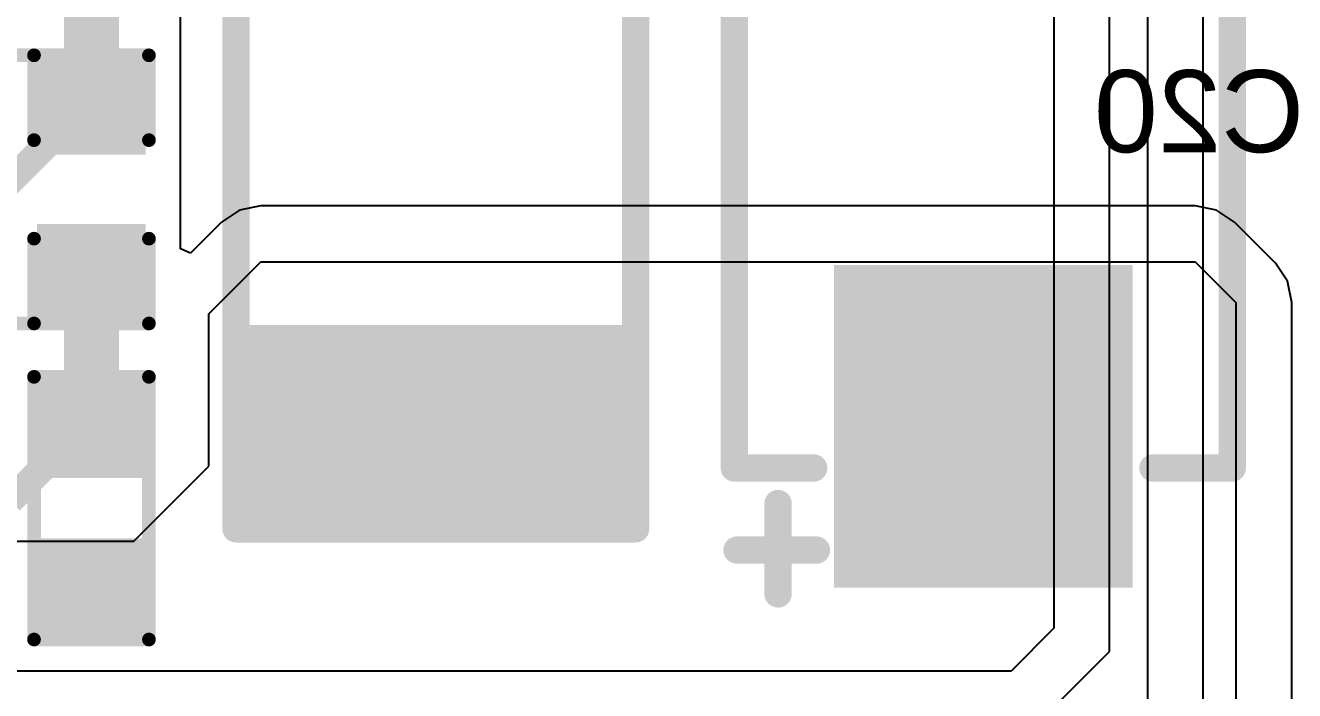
# Model space of a CAD drawing. Header units: inches. Extents: x 0 to 198, y 0 to 199.
# Drawn here: x 5.2426 to 5.7064, y 2.6982 to 2.9414 of the extents above; entities that cross this region are included whole.
import ezdxf

# ---------------------------------------------------------------- set-up
doc = ezdxf.new("R2010")
doc.units = ezdxf.units.IN
doc.header["$MEASUREMENT"] = 0
for name, color, linetype in [('Bottom Layer', 5, 'Continuous'), ('Bottom Overlay', 54, 'Continuous'), ('Layer 2', 76, 'Continuous'), ('Top Layer', 1, 'Continuous'), ('Top Overlay', 2, 'Continuous'), ('Top Paste', 8, 'Continuous'), ('Top Solder', 216, 'Continuous')]:
    doc.layers.add(name, color=color, linetype=linetype)
doc.styles.add('Arial', font='', dxfattribs={"height": 0.2})
doc.styles.get('Arial').set_extended_font_data('Arial')

# ---------------------------------------------------------------- blocks, each defined once
blk = doc.blocks.new('R___0603_9')
at = {"layer": 'Top Layer'}
for points in [[(-0.015, 0.0175), (-0.015, -0.0175), (-0.045, -0.0175), (-0.045, 0.0175)], [(0.045, 0.0175), (0.045, -0.0175), (0.015, -0.0175), (0.015, 0.0175)]]:
    blk.add_hatch(color=1, dxfattribs=at).paths.add_polyline_path(points)
at = {"layer": 'Top Paste'}
for points in [[(-0.015, 0.0175), (-0.015, -0.0175), (-0.045, -0.0175), (-0.045, 0.0175)], [(0.045, 0.0175), (0.045, -0.0175), (0.015, -0.0175), (0.015, 0.0175)]]:
    blk.add_hatch(color=8, dxfattribs=at).paths.add_polyline_path(points)
at = {"layer": 'Top Solder'}
for points in [[(-0.011, 0.0215), (-0.011, -0.0215), (-0.049, -0.0215), (-0.049, 0.0215)], [(0.049, 0.0215), (0.049, -0.0215), (0.011, -0.0215), (0.011, 0.0215)]]:
    blk.add_hatch(color=216, dxfattribs=at).paths.add_polyline_path(points)
at = {"layer": 'Top Overlay'}
for points in [[(-0.048, -0.021, 0.005, 0.005, 0), (-0.048, 0.021, 0.005, 0.005, 0)], [(0.048, 0.021, 0.005, 0.005, 0), (-0.048, 0.021, 0.005, 0.005, 0)], [(0.048, -0.021, 0.005, 0.005, 0), (0.048, 0.021, 0.005, 0.005, 0)], [(0.048, -0.021, 0.005, 0.005, 0), (-0.048, -0.021, 0.005, 0.005, 0)]]:
    blk.add_lwpolyline(points, format="xyseb", dxfattribs=at)
for points in [[(-0.04925, 0.021, 0.0025, 0.0025, 1), (-0.04675, 0.021, 0.0025, 0.0025, 1)], [(-0.04925, 0.021, 0.0025, 0.0025, 1), (-0.04675, 0.021, 0.0025, 0.0025, 1)], [(0.04675, 0.021, 0.0025, 0.0025, 1), (0.04925, 0.021, 0.0025, 0.0025, 1)], [(0.04675, 0.021, 0.0025, 0.0025, 1), (0.04925, 0.021, 0.0025, 0.0025, 1)], [(-0.04925, -0.021, 0.0025, 0.0025, 1), (-0.04675, -0.021, 0.0025, 0.0025, 1)], [(-0.04925, -0.021, 0.0025, 0.0025, 1), (-0.04675, -0.021, 0.0025, 0.0025, 1)], [(0.04675, -0.021, 0.0025, 0.0025, 1), (0.04925, -0.021, 0.0025, 0.0025, 1)], [(0.04675, -0.021, 0.0025, 0.0025, 1), (0.04925, -0.021, 0.0025, 0.0025, 1)]]:
    blk.add_lwpolyline(points, format="xyseb", close=True, dxfattribs=at)
blk = doc.blocks.new('C___0603_13')
at = {"layer": 'Top Layer'}
for points in [[(-0.015, 0.0175), (-0.015, -0.0175), (-0.045, -0.0175), (-0.045, 0.0175)], [(0.045, 0.0175), (0.045, -0.0175), (0.015, -0.0175), (0.015, 0.0175)]]:
    blk.add_hatch(color=1, dxfattribs=at).paths.add_polyline_path(points)
at = {"layer": 'Top Paste'}
for points in [[(-0.015, 0.0175), (-0.015, -0.0175), (-0.045, -0.0175), (-0.045, 0.0175)], [(0.045, 0.0175), (0.045, -0.0175), (0.015, -0.0175), (0.015, 0.0175)]]:
    blk.add_hatch(color=8, dxfattribs=at).paths.add_polyline_path(points)
at = {"layer": 'Top Solder'}
for points in [[(-0.01264, 0.01986), (-0.01264, -0.01986), (-0.04736, -0.01986), (-0.04736, 0.01986)], [(0.04736, 0.01986), (0.04736, -0.01986), (0.01264, -0.01986), (0.01264, 0.01986)]]:
    blk.add_hatch(color=216, dxfattribs=at).paths.add_polyline_path(points)
at = {"layer": 'Top Overlay'}
for points in [[(-0.049, -0.021, 0.005, 0.005, 0), (-0.049, 0.021, 0.005, 0.005, 0)], [(-0.018, 0.021, 0.005, 0.005, 0), (-0.049, 0.021, 0.005, 0.005, 0)], [(0.049, 0.021, 0.005, 0.005, 0), (0.018, 0.021, 0.005, 0.005, 0)], [(0.049, -0.021, 0.005, 0.005, 0), (0.049, 0.021, 0.005, 0.005, 0)], [(-0.018, -0.021, 0.005, 0.005, 0), (-0.049, -0.021, 0.005, 0.005, 0)], [(0.049, -0.021, 0.005, 0.005, 0), (0.018, -0.021, 0.005, 0.005, 0)]]:
    blk.add_lwpolyline(points, format="xyseb", dxfattribs=at)
for points in [[(-0.05025, 0.021, 0.0025, 0.0025, 1), (-0.04775, 0.021, 0.0025, 0.0025, 1)], [(-0.05025, 0.021, 0.0025, 0.0025, 1), (-0.04775, 0.021, 0.0025, 0.0025, 1)], [(-0.01925, 0.021, 0.0025, 0.0025, 1), (-0.01675, 0.021, 0.0025, 0.0025, 1)], [(0.01675, 0.021, 0.0025, 0.0025, 1), (0.01925, 0.021, 0.0025, 0.0025, 1)], [(0.04775, 0.021, 0.0025, 0.0025, 1), (0.05025, 0.021, 0.0025, 0.0025, 1)], [(0.04775, 0.021, 0.0025, 0.0025, 1), (0.05025, 0.021, 0.0025, 0.0025, 1)], [(-0.05025, -0.021, 0.0025, 0.0025, 1), (-0.04775, -0.021, 0.0025, 0.0025, 1)], [(-0.05025, -0.021, 0.0025, 0.0025, 1), (-0.04775, -0.021, 0.0025, 0.0025, 1)], [(-0.01925, -0.021, 0.0025, 0.0025, 1), (-0.01675, -0.021, 0.0025, 0.0025, 1)], [(0.01675, -0.021, 0.0025, 0.0025, 1), (0.01925, -0.021, 0.0025, 0.0025, 1)], [(0.04775, -0.021, 0.0025, 0.0025, 1), (0.05025, -0.021, 0.0025, 0.0025, 1)], [(0.04775, -0.021, 0.0025, 0.0025, 1), (0.05025, -0.021, 0.0025, 0.0025, 1)]]:
    blk.add_lwpolyline(points, format="xyseb", close=True, dxfattribs=at)
blk = doc.blocks.new('C____E_16')
at = {"layer": 'Top Layer'}
for points in [[(-0.05492, 0.05059), (0.05492, 0.05059), (0.05492, -0.05059), (-0.05492, -0.05059)], [(0.19862, 0.05059), (0.30846, 0.05059), (0.30846, -0.05059), (0.19862, -0.05059)]]:
    blk.add_hatch(color=1, dxfattribs=at).paths.add_polyline_path(points)
at = {"layer": 'Top Paste'}
for points in [[(-0.05492, 0.05059), (0.05492, 0.05059), (0.05492, -0.05059), (-0.05492, -0.05059)], [(0.19862, 0.05059), (0.30846, 0.05059), (0.30846, -0.05059), (0.19862, -0.05059)]]:
    blk.add_hatch(color=8, dxfattribs=at).paths.add_polyline_path(points)
at = {"layer": 'Top Solder'}
for points in [[(-0.05892, 0.05459), (0.05892, 0.05459), (0.05892, -0.05459), (-0.05892, -0.05459)], [(0.19462, 0.05459), (0.31246, 0.05459), (0.31246, -0.05459), (0.19462, -0.05459)]]:
    blk.add_hatch(color=216, dxfattribs=at).paths.add_polyline_path(points)
at = {"layer": 'Top Overlay'}
for points in [[(-0.04523, 0.09, 0.01, 0.01, 0), (-0.04523, 0.061, 0.01, 0.01, 0)], [(-0.01523, 0.091, 0.01, 0.01, 0), (-0.01523, 0.062, 0.01, 0.01, 0)], [(-0.01523, 0.091, 0.01, 0.01, 0), (0.27677, 0.091, 0.01, 0.01, 0)], [(0.27677, 0.091, 0.01, 0.01, 0), (0.27677, 0.062, 0.01, 0.01, 0)], [(-0.06123, 0.075, 0.01, 0.01, 0), (-0.02823, 0.075, 0.01, 0.01, 0)], [(-0.01523, -0.062, 0.01, 0.01, 0), (-0.01523, -0.091, 0.01, 0.01, 0)], [(0.27677, -0.062, 0.01, 0.01, 0), (0.27677, -0.091, 0.01, 0.01, 0)], [(-0.01523, -0.091, 0.01, 0.01, 0), (0.27677, -0.091, 0.01, 0.01, 0)]]:
    blk.add_lwpolyline(points, format="xyseb", dxfattribs=at)
for points in [[(-0.04773, 0.09, 0.005, 0.005, 1), (-0.04273, 0.09, 0.005, 0.005, 1)], [(-0.01773, 0.091, 0.005, 0.005, 1), (-0.01273, 0.091, 0.005, 0.005, 1)], [(-0.01773, 0.091, 0.005, 0.005, 1), (-0.01273, 0.091, 0.005, 0.005, 1)], [(0.27427, 0.091, 0.005, 0.005, 1), (0.27927, 0.091, 0.005, 0.005, 1)], [(0.27427, 0.091, 0.005, 0.005, 1), (0.27927, 0.091, 0.005, 0.005, 1)], [(-0.06373, 0.075, 0.005, 0.005, 1), (-0.05873, 0.075, 0.005, 0.005, 1)], [(-0.03073, 0.075, 0.005, 0.005, 1), (-0.02573, 0.075, 0.005, 0.005, 1)], [(-0.04773, 0.061, 0.005, 0.005, 1), (-0.04273, 0.061, 0.005, 0.005, 1)], [(-0.01773, 0.062, 0.005, 0.005, 1), (-0.01273, 0.062, 0.005, 0.005, 1)], [(0.27427, 0.062, 0.005, 0.005, 1), (0.27927, 0.062, 0.005, 0.005, 1)], [(-0.01773, -0.062, 0.005, 0.005, 1), (-0.01273, -0.062, 0.005, 0.005, 1)], [(0.27427, -0.062, 0.005, 0.005, 1), (0.27927, -0.062, 0.005, 0.005, 1)], [(-0.01773, -0.091, 0.005, 0.005, 1), (-0.01273, -0.091, 0.005, 0.005, 1)], [(-0.01773, -0.091, 0.005, 0.005, 1), (-0.01273, -0.091, 0.005, 0.005, 1)], [(0.27427, -0.091, 0.005, 0.005, 1), (0.27927, -0.091, 0.005, 0.005, 1)], [(0.27427, -0.091, 0.005, 0.005, 1), (0.27927, -0.091, 0.005, 0.005, 1)]]:
    blk.add_lwpolyline(points, format="xyseb", close=True, dxfattribs=at)
blk = doc.blocks.new('RES_2512_189')
at = {"layer": 'Top Layer'}
for points in [[(-0.15945, 0.06693), (-0.09646, 0.06693), (-0.09646, -0.06693), (-0.15945, -0.06693)], [(0.09646, 0.06693), (0.15945, 0.06693), (0.15945, -0.06693), (0.09646, -0.06693)]]:
    blk.add_hatch(color=1, dxfattribs=at).paths.add_polyline_path(points)
at = {"layer": 'Top Paste'}
for points in [[(-0.15945, 0.06693), (-0.09646, 0.06693), (-0.09646, -0.06693), (-0.15945, -0.06693)], [(0.09646, 0.06693), (0.15945, 0.06693), (0.15945, -0.06693), (0.09646, -0.06693)]]:
    blk.add_hatch(color=8, dxfattribs=at).paths.add_polyline_path(points)
at = {"layer": 'Top Solder'}
for points in [[(-0.16345, 0.07093), (-0.09246, 0.07093), (-0.09246, -0.07093), (-0.16345, -0.07093)], [(0.09246, 0.07093), (0.16345, 0.07093), (0.16345, -0.07093), (0.09246, -0.07093)]]:
    blk.add_hatch(color=216, dxfattribs=at).paths.add_polyline_path(points)
at = {"layer": 'Top Overlay'}
for points in [[(-0.167, 0.073, 0.01, 0.01, 0), (-0.167, -0.073, 0.01, 0.01, 0)], [(-0.167, 0.073, 0.01, 0.01, 0), (0.16679, 0.073, 0.01, 0.01, 0)], [(0.16679, 0.073, 0.01, 0.01, 0), (0.16679, -0.073, 0.01, 0.01, 0)], [(-0.167, -0.073, 0.01, 0.01, 0), (0.16679, -0.073, 0.01, 0.01, 0)]]:
    blk.add_lwpolyline(points, format="xyseb", dxfattribs=at)
for points in [[(-0.1695, 0.073, 0.005, 0.005, 1), (-0.1645, 0.073, 0.005, 0.005, 1)], [(-0.1695, 0.073, 0.005, 0.005, 1), (-0.1645, 0.073, 0.005, 0.005, 1)], [(0.16429, 0.073, 0.005, 0.005, 1), (0.16929, 0.073, 0.005, 0.005, 1)], [(0.16429, 0.073, 0.005, 0.005, 1), (0.16929, 0.073, 0.005, 0.005, 1)], [(-0.1695, -0.073, 0.005, 0.005, 1), (-0.1645, -0.073, 0.005, 0.005, 1)], [(-0.1695, -0.073, 0.005, 0.005, 1), (-0.1645, -0.073, 0.005, 0.005, 1)], [(0.16429, -0.073, 0.005, 0.005, 1), (0.16929, -0.073, 0.005, 0.005, 1)], [(0.16429, -0.073, 0.005, 0.005, 1), (0.16929, -0.073, 0.005, 0.005, 1)]]:
    blk.add_lwpolyline(points, format="xyseb", close=True, dxfattribs=at)

msp = doc.modelspace()

# ---------------------------------------------------------------- linework, layer by layer
at = {"layer": 'Bottom Layer'}
for p, q in [((5.61842, 3.10381), (5.61842, 2.72102)), ((5.63881, 2.71257), (5.63881, 3.10381)), ((5.61842, 2.72102), (5.60279, 2.70539)), ((5.61123, 2.685), (5.63881, 2.71257)), ((5.60279, 2.70539), (5.02703, 2.70539))]:
    msp.add_line(p, q, dxfattribs=at)
at = {"layer": 'Layer 2'}
for p, q in [((5.65263, 3.06894), (5.65263, 1.25263)), ((5.67302, 1.31737), (5.67302, 3.06894))]:
    msp.add_line(p, q, dxfattribs=at)
at = {"layer": 'Top Layer'}
for p, q in [((5.29922, 2.9377), (5.29922, 2.99231)), ((5.29922, 2.88141), (5.29922, 2.9377)), ((5.29922, 2.9377), (5.29922, 2.9377)), ((5.29922, 2.85968), (5.29922, 2.88141)), ((5.3208, 2.87384), (5.31419, 2.86942)), ((5.32861, 2.87539), (5.3208, 2.87384)), ((5.67008, 2.87539), (5.32861, 2.87539)), ((5.67788, 2.87384), (5.67008, 2.87539)), ((5.6845, 2.86942), (5.67788, 2.87384)), ((5.31419, 2.86942), (5.30291, 2.85815)), ((5.69942, 2.8545), (5.6845, 2.86942)), ((5.6845, 2.86942), (5.6845, 2.86942)), ((5.30291, 2.85815), (5.29922, 2.85968)), ((5.30957, 2.83596), (5.32861, 2.855)), ((5.32861, 2.855), (5.67008, 2.855)), ((5.67008, 2.855), (5.685, 2.84008)), ((5.70384, 2.84788), (5.69942, 2.8545)), ((5.69942, 2.8545), (5.69942, 2.8545)), ((5.70539, 2.84008), (5.70384, 2.84788)), ((5.685, 2.84008), (5.685, 2.64704)), ((5.70539, 2.64704), (5.70539, 2.84008)), ((5.30957, 2.78025), (5.30957, 2.83596)), ((5.28214, 2.75282), (5.30957, 2.78025)), ((5.23955, 2.75282), (5.28214, 2.75282))]:
    msp.add_line(p, q, dxfattribs=at)
for points in [[(5.26672, 2.91141, 0.02, 0.02, 0), (5.26672, 2.9677, 0.02, 0.02, 0)], [(5.25672, 2.90141, 0.01, 0.01, 0), (5.26672, 2.91141, 0.01, 0.01, 0)], [(5.22619, 2.8735, 0.01, 0.01, 0), (5.2541, 2.90141, 0.01, 0.01, 0)], [(5.2541, 2.90141, 0.01, 0.01, 0), (5.25672, 2.90141, 0.01, 0.01, 0)], [(5.26672, 2.7974, 0.02, 0.02, 0), (5.26672, 2.85141, 0.02, 0.02, 0)], [(5.23691, 2.76759, 0.01, 0.01, 0), (5.26672, 2.7974, 0.01, 0.01, 0)]]:
    msp.add_lwpolyline(points, format="xyseb", dxfattribs=at)
for points in [[(5.26172, 2.91141, 0.01, 0.01, 1), (5.27172, 2.91141, 0.01, 0.01, 1)], [(5.26422, 2.91141, 0.005, 0.005, 1), (5.26922, 2.91141, 0.005, 0.005, 1)], [(5.2516, 2.90141, 0.005, 0.005, 1), (5.2566, 2.90141, 0.005, 0.005, 1)], [(5.2516, 2.90141, 0.005, 0.005, 1), (5.2566, 2.90141, 0.005, 0.005, 1)], [(5.25422, 2.90141, 0.005, 0.005, 1), (5.25922, 2.90141, 0.005, 0.005, 1)], [(5.25422, 2.90141, 0.005, 0.005, 1), (5.25922, 2.90141, 0.005, 0.005, 1)], [(5.26172, 2.85141, 0.01, 0.01, 1), (5.27172, 2.85141, 0.01, 0.01, 1)], [(5.26172, 2.7974, 0.01, 0.01, 1), (5.27172, 2.7974, 0.01, 0.01, 1)], [(5.26422, 2.7974, 0.005, 0.005, 1), (5.26922, 2.7974, 0.005, 0.005, 1)]]:
    msp.add_lwpolyline(points, format="xyseb", close=True, dxfattribs=at)
at = {"layer": 'Top Overlay'}
for points in [[(5.14195, 2.93041, 0.005, 0.005, 0), (5.24572, 2.93041, 0.005, 0.005, 0)], [(5.01557, 2.83241, 0.005, 0.005, 0), (5.24572, 2.83241, 0.005, 0.005, 0)]]:
    msp.add_lwpolyline(points, format="xyseb", dxfattribs=at)
for points in [[(5.24447, 2.93041, 0.0025, 0.0025, 1), (5.24697, 2.93041, 0.0025, 0.0025, 1)], [(5.24447, 2.83241, 0.0025, 0.0025, 1), (5.24697, 2.83241, 0.0025, 0.0025, 1)]]:
    msp.add_lwpolyline(points, format="xyseb", close=True, dxfattribs=at)

# ---------------------------------------------------------------- block references
for name, p, rotation in [('C____E_16', (5.59266, 2.79483), 90), ('RES_2512_189', (5.39257, 2.92436), 90), ('C___0603_13', (5.26672, 2.88141), 270), ('R___0603_9', (5.26672, 2.76491), 270)]:
    msp.add_blockref(name, p, dxfattribs=dict(rotation=rotation))

# ---------------------------------------------------------------- texts
at = {"layer": 'Bottom Overlay', "style": 'Arial', "text_generation_flag": 2}
msp.add_text('C20', height=0.03, dxfattribs=at).set_placement((5.70999, 2.895))

doc.saveas('drawing.dxf')
